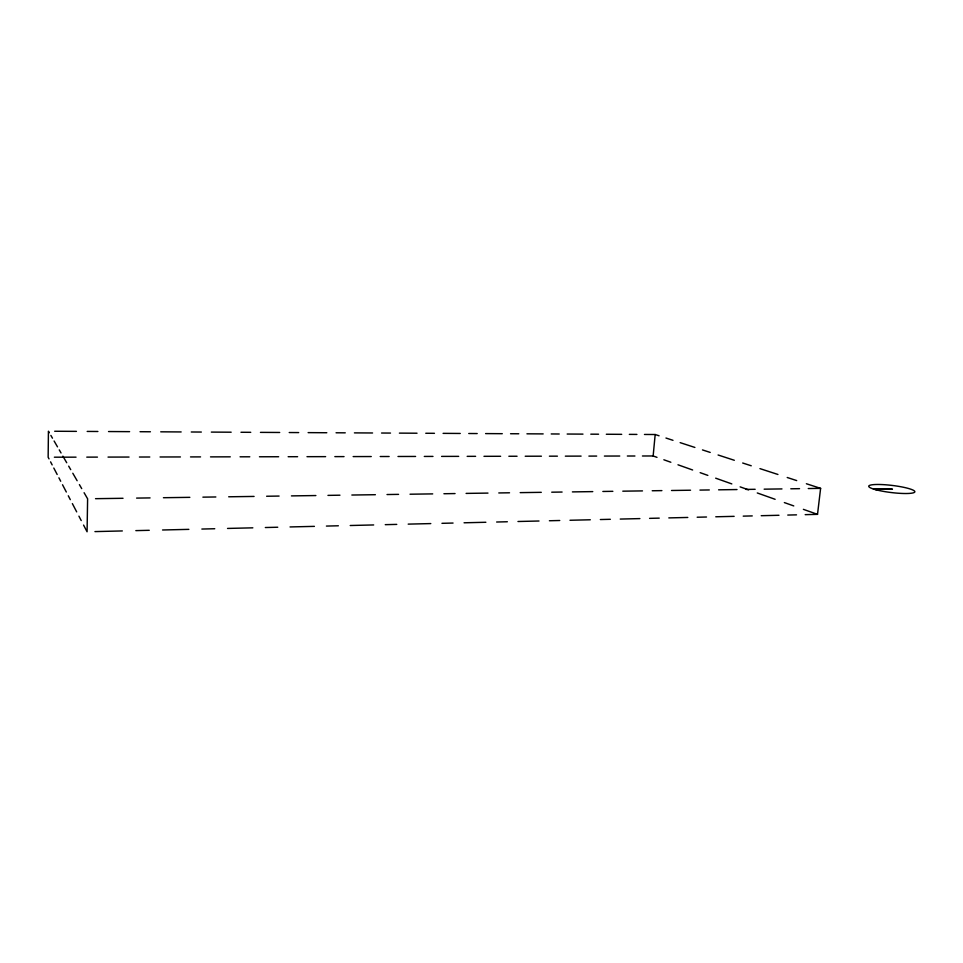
<?xml version="1.0" encoding="UTF-8"?>
<svg xmlns="http://www.w3.org/2000/svg" width="963" height="963" viewBox="0 0 963 963"><rect width="100%" height="100%" fill="white"/><g stroke="black" fill="none" stroke-linecap="round" stroke-linejoin="round"><path stroke-width="1.44" d="M656.995 457.341L653.143 455.968L655.177 434.518L644.464 434.457M805.188 514.651L817.515 514.362L820.608 488.361L806.38 483.739M94.952 531.6L122.325 530.938M135.843 530.625L149.253 530.3M162.566 529.987L188.856 529.361M201.857 529.048L214.749 528.735M227.545 528.434L252.836 527.832M265.331 527.531L277.741 527.23M290.044 526.942L314.395 526.364M326.421 526.075L338.362 525.786M350.219 525.509L373.668 524.943M385.26 524.666L396.768 524.39M408.192 524.125L430.786 523.583M441.957 523.318L453.055 523.053M464.07 522.789L485.858 522.271M496.643 522.018L507.345 521.753M517.974 521.501L539.003 521.007M549.404 520.754L559.744 520.501M570 520.261L590.307 519.779M600.358 519.539L610.337 519.298M620.256 519.069L639.877 518.6M649.592 518.359L659.234 518.13M668.816 517.901L687.787 517.456M697.176 517.227L706.505 517.011M715.774 516.782L734.131 516.349M743.219 516.132L752.247 515.915M761.215 515.699L778.971 515.277M787.77 515.061L796.509 514.856M873.297 488.963L892.448 489.156L874.765 489.421M95.53 498.678L123.023 498.292M136.602 498.1L150.072 497.907M163.433 497.715L189.843 497.341M202.892 497.149L215.844 496.968M228.688 496.788L254.076 496.427M266.631 496.246L279.089 496.065M291.44 495.897L315.876 495.548M327.962 495.379L339.951 495.199M351.844 495.03L375.377 494.705M387.018 494.537L398.562 494.368M410.033 494.212L432.7 493.887M443.919 493.73L455.054 493.562M466.104 493.405L487.976 493.092M498.786 492.948L509.523 492.791M520.189 492.635L541.29 492.334M551.727 492.189L562.091 492.045M572.395 491.9L592.763 491.612M602.85 491.467L612.853 491.323M622.796 491.178L642.477 490.901M652.228 490.757L661.894 490.624M671.512 490.492L690.531 490.215M699.957 490.083L709.31 489.95M718.603 489.818L737.008 489.553M746.12 489.421L755.161 489.3M764.153 489.168L781.968 488.915M790.792 488.795L799.543 488.662M808.258 488.542L820.608 488.361M54.373 457.196L76.041 457.16M86.778 457.136L97.444 457.112M108.037 457.088L129.042 457.052M139.442 457.028L149.783 457.004M160.063 456.98L180.418 456.944M190.518 456.919L200.545 456.895M210.512 456.883L230.265 456.835M240.064 456.811L249.79 456.799M259.468 456.775L278.644 456.739M288.154 456.715L297.603 456.703M306.992 456.679L325.614 456.643M334.847 456.618L344.032 456.606M353.156 456.582L371.249 456.546M380.216 456.522L389.136 456.51M397.996 456.486L415.583 456.45M424.298 456.438L432.977 456.414M441.596 456.402L458.689 456.366M467.163 456.354L475.602 456.33M483.98 456.318L500.616 456.281M508.861 456.257L517.059 456.245M525.22 456.233L541.399 456.197M549.416 456.173L557.408 456.161M565.341 456.149L581.086 456.113M588.899 456.101L596.675 456.077M604.403 456.065L619.739 456.029M627.346 456.017L634.918 456.005M642.441 455.993L653.143 455.968M54.674 431.255L76.426 431.364M87.188 431.424L97.889 431.484M108.53 431.544L129.596 431.653M140.032 431.713L150.409 431.773M160.725 431.821L181.152 431.942M191.276 431.99L201.339 432.05M211.342 432.098L231.156 432.206M240.979 432.267L250.741 432.315M260.455 432.375L279.691 432.471M289.225 432.531L298.699 432.58M308.124 432.628L326.806 432.736M336.063 432.784L345.26 432.832M354.42 432.881L372.561 432.977M381.553 433.025L390.497 433.073M399.392 433.121L417.027 433.218M425.766 433.266L434.457 433.314M443.1 433.362L460.254 433.458M468.752 433.506L477.203 433.555M485.605 433.591L502.277 433.687M510.546 433.735L518.768 433.771M526.942 433.819L543.168 433.904M551.209 433.952L559.214 434M567.171 434.036L582.964 434.12M590.788 434.169L598.577 434.205M606.329 434.253L621.701 434.337M629.333 434.373L636.916 434.421M655.177 434.518L659.065 435.782M665.963 438.033L672.993 440.32M680.155 442.643L694.889 447.446M702.472 449.914L710.213 452.429M718.085 454.993L734.324 460.278M742.69 463.01L751.236 465.779M759.951 468.62L777.935 474.47M787.216 477.492L796.69 480.585M663.856 459.772L670.85 462.252M677.976 464.792L692.626 469.992M700.161 472.664L707.841 475.397M715.678 478.178L731.808 483.908M740.126 486.869L748.612 489.878M757.267 492.96L775.131 499.303M784.351 502.578L793.765 505.924M803.383 509.343L817.515 514.362M49.306 432.724L48.427 431.219L48.15 457.208L49.017 458.882M50.87 435.42L52.471 438.189M54.109 441.006L57.491 446.856M59.249 449.877L61.042 452.971M62.884 456.149L66.712 462.734M68.686 466.152L70.72 469.655M72.803 473.254L77.136 480.73M79.399 484.618L81.711 488.614M84.094 492.719L87.609 498.798L87.079 531.781L83.576 525.088M50.582 461.867L52.171 464.912M53.796 468.03L57.166 474.482M58.912 477.817L60.693 481.247M62.523 484.75L66.315 492.009M68.289 495.789L70.299 499.653M72.369 503.613L76.679 511.871M78.918 516.156L81.217 520.562M876.053 489.782L872.201 488.59A23.244 3.587 6.9 0 1 889.066 485.087A23.244 3.587 6.9 0 1 913.755 492.695A23.244 3.587 6.9 0 1 876.053 489.782"/></g></svg>
